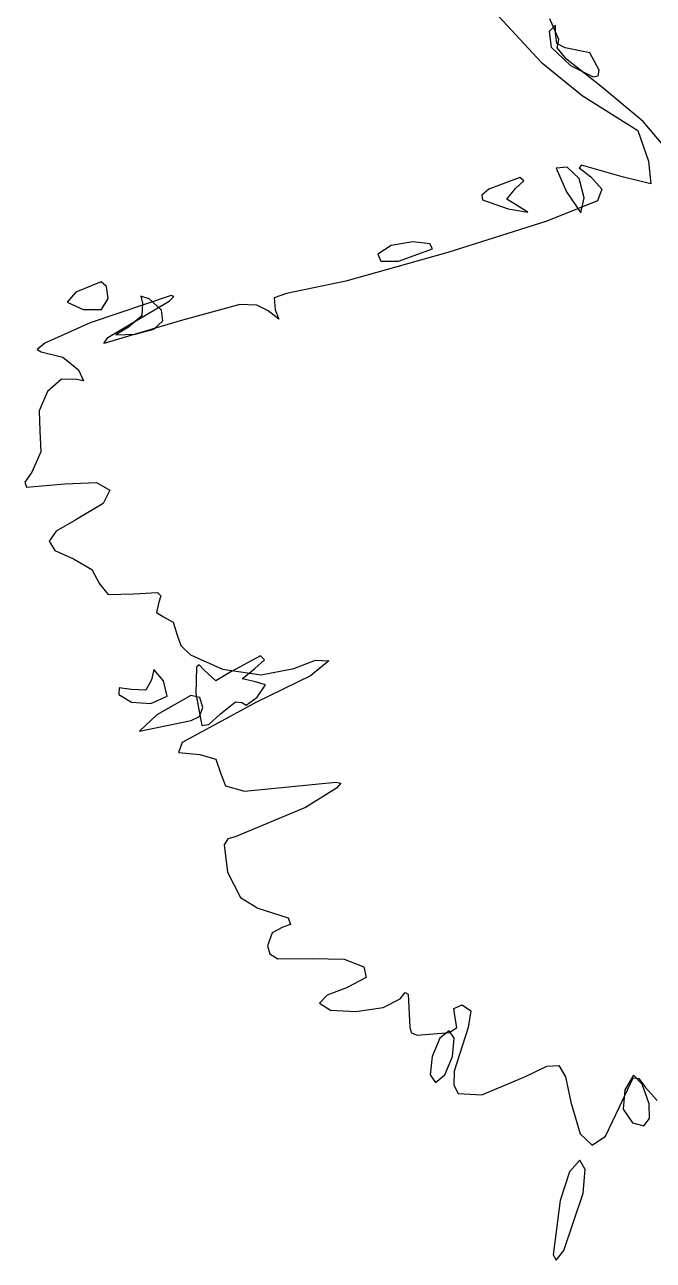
# Model space of a CAD drawing. Extents: x 68 to 142, y 0 to 108.
# Drawn here: x 68.17 to 85.31, y 2.91 to 36.62 of the extents above; entities that cross this region are included whole.
import ezdxf

# ---------------------------------------------------------------- set-up
doc = ezdxf.new("R2010")
doc.units = 0

msp = doc.modelspace()

# ---------------------------------------------------------------- linework, layer by layer
at = {"layer": 'Layer 1'}
for p, q in [((81.096077, 36.837297), (82.250775, 35.592983)), ((82.727147, 36.216496), (82.486905, 36.777148)), ((82.638555, 36.606095), (82.465033, 36.431426)), ((82.465033, 36.431426), (82.524784, 36.007431)), ((82.638246, 36.39262), (82.638555, 36.606095)), ((82.679654, 36.103607), (82.638246, 36.39262)), ((82.90283, 35.983398), (82.679654, 36.103607)), ((82.685872, 35.983398), (82.727147, 36.216496)), ((82.524784, 36.007431), (83.04888, 35.506442)), ((82.939828, 35.675731), (82.685872, 35.983398)), ((83.573152, 35.846697), (82.90283, 35.983398)), ((83.832047, 35.379795), (83.573152, 35.846697)), ((82.250775, 35.592983), (83.368497, 34.690114)), ((83.889903, 34.936), (82.939828, 35.675731)), ((83.04888, 35.506442), (83.671577, 35.193484)), ((83.671577, 35.193484), (83.808251, 35.224413)), ((83.808251, 35.224413), (83.832047, 35.379795)), ((85.027744, 33.978252), (83.889903, 34.936)), ((83.368497, 34.690114), (84.887559, 33.73091)), ((84.887559, 33.73091), (85.175779, 32.896238)), ((85.733521, 33.145652), (85.027744, 33.978252)), ((82.956805, 32.73149), (82.657826, 32.703489)), ((82.657826, 32.703489), (82.944105, 32.055568)), ((83.288769, 32.42109), (82.956805, 32.73149)), ((83.353548, 32.789566), (83.289105, 32.709712)), ((83.289105, 32.709712), (83.605564, 32.46479)), ((84.491389, 32.455265), (83.353548, 32.789566)), ((85.175779, 32.896238), (85.241307, 32.277024)), ((81.668107, 32.444682), (80.819323, 32.130709)), ((81.778879, 32.357105), (81.668107, 32.444682)), ((83.41965, 31.89717), (83.288769, 32.42109)), ((83.605564, 32.46479), (83.907145, 32.134811)), ((85.241307, 32.277024), (84.491389, 32.455265)), ((80.819323, 32.130709), (80.635553, 31.97041)), ((81.309508, 31.859467), (81.549926, 32.146232)), ((81.549926, 32.146232), (81.778879, 32.357105)), ((82.944105, 32.055568), (83.32925, 31.482127)), ((83.907145, 32.134811), (83.781953, 31.809329)), ((80.635553, 31.97041), (80.653826, 31.835743)), ((80.653826, 31.835743), (81.34849, 31.590254)), ((81.726315, 31.605776), (81.309508, 31.859467)), ((83.781953, 31.809329), (82.405667, 31.258692)), ((83.32925, 31.482127), (83.41965, 31.89717)), ((81.34849, 31.590254), (81.882287, 31.501177)), ((81.882287, 31.501177), (81.726315, 31.605776)), ((82.405667, 31.258692), (79.705074, 30.406727)), ((78.749222, 30.691728), (78.163169, 30.593568)), ((79.215793, 30.638729), (78.749222, 30.691728)), ((79.705074, 30.406727), (76.92246, 29.623886)), ((78.163169, 30.593568), (77.798838, 30.357294)), ((77.798838, 30.357294), (77.875258, 30.163487)), ((78.355169, 30.169969), (79.285092, 30.506916)), ((79.285092, 30.506916), (79.215793, 30.638729)), ((77.875258, 30.163487), (78.355169, 30.169969)), ((70.246699, 29.60354), (69.555474, 29.324008)), ((70.393923, 29.471496), (70.246699, 29.60354)), ((70.438125, 29.152558), (70.393923, 29.471496)), ((76.92246, 29.623886), (75.300111, 29.280616)), ((69.555474, 29.324008), (69.326566, 29.051354)), ((69.326566, 29.051354), (69.761497, 28.848816)), ((72.157256, 29.232638), (69.951644, 28.486866)), ((70.258164, 28.846699), (70.438125, 29.152558)), ((71.261156, 28.57506), (72.104543, 29.079797)), ((71.559253, 29.137741), (71.330874, 29.214735)), ((71.330874, 29.214735), (71.381101, 29.019208)), ((71.381101, 29.019208), (71.362006, 28.674499)), ((71.89582, 28.830543), (71.559253, 29.137741)), ((72.104543, 29.079797), (72.228781, 29.200139)), ((72.228781, 29.200139), (72.157256, 29.232638)), ((75.300111, 29.280616), (74.963429, 29.16173)), ((74.963429, 29.16173), (74.996369, 28.839644)), ((69.761497, 28.848816), (70.258164, 28.846699)), ((71.362006, 28.674499), (70.994456, 28.36551)), ((71.933242, 28.541767), (71.89582, 28.830543)), ((74.035358, 28.984812), (72.402393, 28.542957)), ((74.49467, 28.969995), (74.035358, 28.984812)), ((74.802342, 28.807541), (74.49467, 28.969995)), ((75.097661, 28.579911), (74.802342, 28.807541)), ((74.996369, 28.839644), (75.097661, 28.579911)), ((69.951644, 28.486866), (68.716745, 27.926213)), ((72.402393, 28.542957), (70.324971, 27.920172)), ((70.430617, 28.087493), (71.261156, 28.57506)), ((70.994456, 28.36551), (70.652305, 28.155122)), ((71.687097, 28.310206), (71.933242, 28.541767)), ((70.324971, 27.920172), (70.430617, 28.087493)), ((70.652305, 28.155122), (71.172961, 28.174657)), ((71.172961, 28.174657), (71.687097, 28.310206)), ((68.716745, 27.926213), (68.502454, 27.755722)), ((68.502454, 27.755722), (68.615321, 27.693115)), ((68.615321, 27.693115), (69.204372, 27.549402)), ((69.204372, 27.549402), (69.629911, 27.203812)), ((69.629911, 27.203812), (69.764672, 26.900379)), ((69.170373, 26.94732), (68.78977, 26.610704)), ((69.581933, 26.935348), (69.170373, 26.94732)), ((69.764672, 26.900379), (69.581933, 26.935348)), ((68.78977, 26.610704), (68.555216, 26.08663)), ((68.555216, 26.08663), (68.581807, 25.53623)), ((68.581807, 25.53623), (68.607251, 24.968214)), ((68.607251, 24.968214), (68.356735, 24.414749)), ((68.356735, 24.414749), (68.165204, 24.135608)), ((68.165204, 24.135608), (68.215403, 24.001161)), ((68.215403, 24.001161), (69.255966, 24.088429)), ((69.255966, 24.088429), (70.127085, 24.124413)), ((70.127085, 24.124413), (70.484515, 23.9228)), ((70.484515, 23.9228), (70.304312, 23.559792)), ((70.304312, 23.559792), (69.56253, 23.111587)), ((69.56253, 23.111587), (69.01923, 22.803573)), ((69.01923, 22.803573), (68.827429, 22.526549)), ((68.827429, 22.526549), (68.986862, 22.276314)), ((68.986862, 22.276314), (69.497266, 22.048667)), ((69.497266, 22.048667), (69.995565, 21.756435)), ((69.995565, 21.756435), (70.202822, 21.368158)), ((70.202822, 21.368158), (70.437111, 21.070987)), ((70.437111, 21.070987), (71.137331, 21.090522)), ((71.137331, 21.090522), (71.78609, 21.12849)), ((71.78609, 21.12849), (71.878396, 21.035207)), ((71.878396, 21.035207), (71.822073, 20.865097)), ((71.822073, 20.865097), (71.755398, 20.579788)), ((71.755398, 20.579788), (71.945898, 20.461166)), ((71.945898, 20.461166), (72.209688, 20.313793)), ((72.209688, 20.313793), (72.31949, 19.959516)), ((72.31949, 19.959516), (72.418176, 19.680852)), ((72.418176, 19.680852), (72.686307, 19.425856)), ((72.686307, 19.425856), (73.563341, 19.034311)), ((74.594908, 19.39754), (73.786341, 18.964682)), ((74.436158, 19.050054), (74.701138, 19.293118)), ((74.701138, 19.293118), (74.594908, 19.39754)), ((75.507545, 19.05711), (76.096375, 19.284519)), ((76.454754, 19.265601), (75.956014, 18.852807)), ((76.096375, 19.284519), (76.454754, 19.265601)), ((71.688899, 19.026374), (71.619226, 18.747723)), ((71.948015, 18.715268), (71.688899, 19.026374)), ((72.845835, 19.088904), (72.835604, 18.368487)), ((72.923115, 19.15177), (72.845835, 19.088904)), ((73.047624, 19.013718), (72.923115, 19.15177)), ((73.376104, 18.713107), (73.047624, 19.013718)), ((73.786341, 18.964682), (73.376104, 18.713107)), ((73.563341, 19.034311), (74.615463, 18.879767)), ((74.095419, 18.769022), (74.436158, 19.050054)), ((74.615463, 18.879767), (75.507545, 19.05711)), ((71.619226, 18.747723), (71.464665, 18.45871)), ((72.048468, 18.296741), (71.948015, 18.715268)), ((74.418519, 18.702568), (74.095419, 18.769022)), ((74.73527, 18.610096), (74.418519, 18.702568)), ((75.956014, 18.852807), (74.484136, 18.132831)), ((74.506714, 18.273942), (74.73527, 18.610096)), ((70.737722, 18.529751), (70.731283, 18.345556)), ((70.731283, 18.345556), (71.076433, 18.132258)), ((71.066423, 18.479259), (70.737722, 18.529751)), ((71.464665, 18.45871), (71.066423, 18.479259)), ((71.607584, 18.102845), (72.048468, 18.296741)), ((72.691362, 18.320333), (71.769509, 17.786403)), ((72.93915, 18.265035), (72.691362, 18.320333)), ((72.835604, 18.368487), (72.999337, 17.496905)), ((73.025046, 17.99172), (72.93915, 18.265035)), ((74.207734, 18.054867), (74.506714, 18.273942)), ((71.076433, 18.132258), (71.607584, 18.102845)), ((74.484136, 18.132831), (72.454913, 17.038999)), ((72.929928, 17.742571), (73.025046, 17.99172)), ((73.504119, 17.815684), (73.913209, 18.144826)), ((73.913209, 18.144826), (74.08338, 18.122601)), ((74.08338, 18.122601), (74.207734, 18.054867)), ((71.769509, 17.786403), (71.293612, 17.348209)), ((71.731056, 17.433625), (72.701196, 17.638942)), ((72.701196, 17.638942), (72.929928, 17.742571)), ((73.184606, 17.527756), (73.504119, 17.815684)), ((71.293612, 17.348209), (71.731056, 17.433625)), ((72.999337, 17.496905), (73.184606, 17.527756)), ((72.454913, 17.038999), (72.36249, 16.760189)), ((72.36249, 16.760189), (72.936852, 16.707961)), ((72.936852, 16.707961), (73.373061, 16.585018)), ((73.373061, 16.585018), (73.51188, 16.179499)), ((73.51188, 16.179499), (73.644855, 15.851421)), ((73.644855, 15.851421), (74.159227, 15.707791)), ((74.159227, 15.707791), (76.653368, 15.950194)), ((76.653368, 15.950194), (76.782975, 15.926872)), ((76.782975, 15.926872), (76.670257, 15.788489)), ((76.670257, 15.788489), (75.826456, 15.257691)), ((75.826456, 15.257691), (73.904169, 14.46394)), ((73.704215, 14.410731), (73.605498, 14.241205)), ((73.605498, 14.241205), (73.699205, 13.493801)), ((73.904169, 14.46394), (73.704215, 14.410731)), ((73.699205, 13.493801), (74.048323, 12.803502)), ((74.048323, 12.803502), (74.525764, 12.519075)), ((74.525764, 12.519075), (75.35197, 12.254491)), ((75.35197, 12.254491), (75.414808, 12.070915)), ((74.909851, 11.846856), (74.788936, 11.491785)), ((75.200628, 11.994494), (74.909851, 11.846856)), ((75.414808, 12.070915), (75.200628, 11.994494)), ((74.788936, 11.491785), (74.854035, 11.266713)), ((74.854035, 11.266713), (75.063662, 11.137155)), ((75.063662, 11.137155), (76.002492, 11.139713)), ((76.002492, 11.139713), (76.880661, 11.128589)), ((76.880661, 11.128589), (77.41603, 10.918697)), ((77.41603, 10.918697), (77.479315, 10.619906)), ((77.479315, 10.619906), (76.941235, 10.342082)), ((76.417712, 10.139631), (76.200048, 9.924745)), ((76.941235, 10.342082), (76.417712, 10.139631)), ((78.399619, 10.042573), (78.544181, 10.211378)), ((78.544181, 10.211378), (78.625573, 10.171425)), ((78.625573, 10.171425), (78.669494, 9.260464)), ((76.200048, 9.924745), (76.504788, 9.730282)), ((77.195984, 9.696983), (77.939106, 9.807022)), ((77.939106, 9.807022), (78.399619, 10.042573)), ((79.8711, 9.774197), (80.097539, 9.877826)), ((80.097539, 9.877826), (80.3298, 9.711756)), ((76.504788, 9.730282), (77.195984, 9.696983)), ((79.904217, 9.525048), (79.8711, 9.774197)), ((79.948402, 9.260288), (79.904217, 9.525048)), ((80.3298, 9.711756), (80.254878, 9.260464)), ((78.669494, 9.260464), (78.709722, 9.115285)), ((78.709722, 9.115285), (78.866697, 9.048092)), ((78.866697, 9.048092), (79.748642, 9.119353)), ((79.735942, 9.17227), (79.485029, 8.965013)), ((79.87842, 8.965013), (79.735942, 9.17227)), ((79.748642, 9.119353), (79.948402, 9.260288)), ((80.254878, 9.260464), (79.874992, 8.064784)), ((79.485029, 8.965013), (79.272744, 8.466714)), ((79.830134, 8.466714), (79.87842, 8.965013)), ((79.272744, 8.466714), (79.224458, 7.968415)), ((79.617849, 7.968415), (79.830134, 8.466714)), ((81.82474, 7.927316), (82.406477, 8.206309)), ((82.406477, 8.206309), (82.730013, 8.225149)), ((82.730013, 8.225149), (82.909152, 7.918684)), ((79.224458, 7.968415), (79.366936, 7.761158)), ((79.366936, 7.761158), (79.617849, 7.968415)), ((79.874992, 8.064784), (79.868855, 7.690407)), ((80.630223, 7.423379), (81.82474, 7.927316)), ((82.909152, 7.918684), (83.0577, 7.22176)), ((84.382028, 7.099346), (84.755047, 7.886879)), ((84.770878, 7.959596), (84.5309, 7.56325)), ((84.755047, 7.886879), (84.910815, 7.873303)), ((85.008209, 7.711416), (84.770878, 7.959596)), ((84.910815, 7.873303), (85.090759, 7.621105)), ((79.868855, 7.690407), (79.990207, 7.460812)), ((79.990207, 7.460812), (80.630223, 7.423379)), ((84.5309, 7.56325), (84.484775, 7.033201)), ((85.19883, 7.175061), (85.008209, 7.711416)), ((85.090759, 7.621105), (85.414212, 7.269253)), ((83.0577, 7.22176), (83.314086, 6.357636)), ((84.002411, 6.294015), (84.382028, 7.099346)), ((85.207088, 6.776025), (85.19883, 7.175061)), ((84.484775, 7.033201), (84.74292, 6.655552)), ((85.049583, 6.580719), (85.207088, 6.776025)), ((84.74292, 6.655552), (85.049583, 6.580719)), ((83.314086, 6.357636), (83.637711, 6.047583)), ((83.637711, 6.047583), (84.002411, 6.294015)), ((83.306408, 5.64449), (83.018894, 5.320684)), ((83.448302, 5.383258), (83.306408, 5.64449)), ((83.018894, 5.320684), (82.770538, 4.542059)), ((83.396719, 4.742084), (83.448302, 5.383258)), ((82.865788, 3.175044), (83.396719, 4.742084)), ((82.770538, 4.542059), (82.573027, 3.060964)), ((82.573027, 3.060964), (82.658768, 2.909463)), ((82.658768, 2.909463), (82.865788, 3.175044))]:
    msp.add_line(p, q, dxfattribs=at)

doc.saveas('drawing.dxf')
